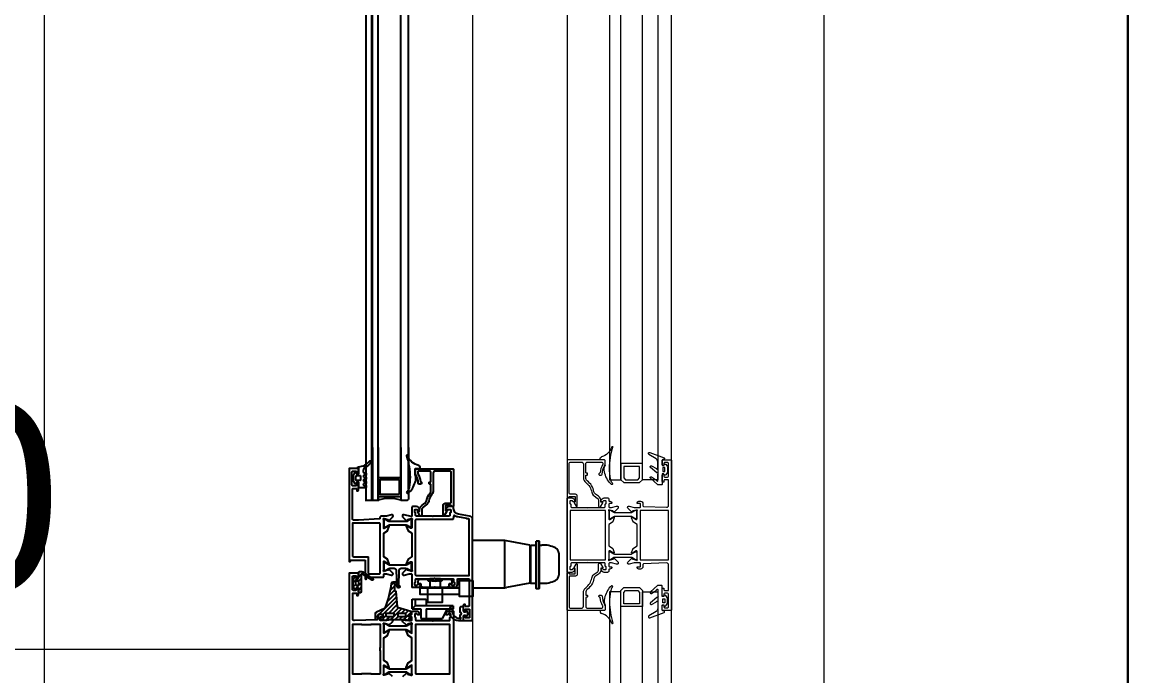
# Model space of a CAD drawing. Extents: x -1439 to 34962, y -872 to 8330.
# Drawn here: x 30692.7 to 30750.8, y 2976.1 to 3010.5 of the extents above; entities that cross this region are included whole.
import ezdxf
from ezdxf.enums import TextEntityAlignment as Align

# ---------------------------------------------------------------- set-up
doc = ezdxf.new("R2010")
doc.units = 0
doc.linetypes.add('HIDDEN', pattern=[0.375, 0.25, -0.125])
doc.layers.get('0').update_dxf_attribs({"color": 9, "lineweight": 9})
for name, color, linetype, lineweight in [('06D', 9, 'Continuous', 9), ('10', 9, 'Continuous', 9), ('15', 9, 'Continuous', 9), ('22', 8, 'Continuous', 9), ('E-KABLO', 7, 'Continuous', 30)]:
    doc.layers.add(name, color=color, linetype=linetype, lineweight=lineweight)
doc.styles.add('Arial', font='arial.ttf', dxfattribs={"height": 2.5})

# ---------------------------------------------------------------- blocks, each defined once
blk = doc.blocks.new('AST55M13', base_point=(-120.6, -64.2))
at = {"linetype": 'Continuous'}
for points in [[(-120.6, -63.9), (-120.6, -24.599998), (-120.6, 14.700005, -0.414209), (-120.3, 15), (-115.899996, 15, -0.41421), (-115.6, 14.7), (-115.6, 12.699992, -0.41421), (-116.3, 12, -0.414214), (-116.6, 12.3), (-116.6, 13.1, 0.414214), (-117.1, 13.6), (-118.5, 13.6, 0.414214), (-119, 13.1), (-119, 6.399992, 0.414209), (-118.5, 5.9), (-117.099986, 5.9, 0.414205), (-116.6, 6.4), (-116.6, 7.20001, -0.414204), (-116.3, 7.5, -0.414214), (-115.6, 6.8), (-115.6, 3.7, -0.414214), (-116.1, 3.2), (-116.3, 3.2, -0.414214), (-116.6, 3.5), (-116.6, 4.2, 0.414214), (-116.9, 4.5), (-119, 4.5), (-119, -8.961104, 0.425432), (-117.96186, -9.960376), (-105.788552, -9.511013, 0.403077), (-105.5, -9.211232), (-105.5, -8, -0.414214), (-104.3, -6.8), (-103.392821, -6.8, -0.372826), (-102.403076, -7.657148, -0.456845), (-102.7, -8), (-104, -8, 0.414214), (-104.3, -8.3), (-104.3, -9.700012, 0.414202), (-104, -10), (-100.946604, -10), (-98.338437, -9.302068, -0.70008), (-97.584089, -10.379782), (-97.709916, -10.559482), (-99.43897, -12.27067, -0.607471), (-100.039661, -12.112259, 0.283637), (-100.258255, -11.885421), (-102.095283, -11.393179, 1.229391), (-102.4, -11.895399), (-102.4, -16.105016, 0.585524), (-101.943697, -16.361081), (-100.001669, -15.175658, -0.713652), (-99.56466, -15.537556), (-100.36784, -17.668029, -0.16709), (-100.492251, -17.818266), (-102.4, -18.982765), (-102.4, -30.217235), (-100.492251, -31.381734, -0.16709), (-100.36784, -31.531971), (-99.564658, -33.662449, -0.713657), (-100.001677, -34.024337), (-101.943707, -32.838913, 0.585511), (-102.4, -33.094985), (-102.4, -37.304601, 1.229391), (-102.095283, -37.806821), (-100.258255, -37.314579, 0.283637), (-100.039661, -37.087741, -0.607471), (-99.43897, -36.92933), (-97.709916, -38.640518), (-97.584089, -38.820218, -0.700084), (-98.338445, -39.89793), (-100.946604, -39.2), (-104.000005, -39.2, 0.414209), (-104.3, -39.5), (-104.3, -40.900004, 0.41421), (-104, -41.2), (-102.699997, -41.2, -0.456841), (-102.403076, -41.542851, -0.372826), (-103.39282, -42.4), (-104.3, -42.4, -0.414214), (-105.5, -41.2), (-105.5, -39.988768, 0.403083), (-105.788558, -39.688986), (-117.96186, -39.239624, 0.425432), (-119, -40.238896), (-119, -53.7), (-116.9, -53.7, 0.414214), (-116.6, -53.4), (-116.6, -52.69999, -0.414204), (-116.3, -52.4), (-116.09999, -52.4, -0.414208), (-115.6, -52.9), (-115.6, -56.000007, -0.414213), (-116.300007, -56.7, -0.414207), (-116.6, -56.4), (-116.6, -55.599986, 0.414205), (-117.1, -55.1), (-118.500008, -55.1, 0.414209), (-119, -55.6), (-119, -62.3, 0.414214), (-118.5, -62.8), (-117.1, -62.8, 0.414214), (-116.6, -62.3), (-116.6, -61.499993, -0.414207), (-116.3, -61.2, -0.414214), (-115.6, -61.9), (-115.6, -63.900008, -0.414206), (-115.9, -64.2), (-120.300006, -64.2, -0.414208), (-120.6, -63.9)], [(-85.3, -10), (-81.1, -10), (-76.9, -10), (-76.6, -10.3), (-76.3, -10), (-67.9, -10, 0.414205), (-67.6, -9.700009), (-67.6, -8.491608, -0.365977), (-67.35, -8.195804, 0.365977), (-67.1, -7.9), (-67.1, -6.8, 0.414195), (-67.399981, -6.5), (-68.3, -6.5, 0.36597), (-68.595803, -6.749993, -0.366034), (-68.89166, -7), (-69.3, -7, -0.414202), (-69.6, -6.700012), (-69.6, -6.5, -0.414214), (-68.1, -5), (-65.9, -5, -0.414207), (-65.6, -5.299994), (-65.6, -43.9, -0.414201), (-65.899987, -44.2), (-68.1, -44.2, -0.414214), (-69.6, -42.7), (-69.6, -42.5, -0.414207), (-69.300007, -42.2), (-68.891668, -42.2, -0.366034), (-68.595804, -42.45, 0.365977), (-68.3, -42.7), (-67.4, -42.7, 0.414206), (-67.1, -42.400008), (-67.1, -41.3, 0.365977), (-67.35, -41.004196, -0.365977), (-67.6, -40.708392), (-67.6, -39.5, 0.4142), (-67.899986, -39.2), (-76.3, -39.2), (-76.6, -38.9), (-76.9, -39.2), (-85.3, -39.2, 0.4142), (-85.6, -39.499986), (-85.6, -40.708392, -0.365977), (-85.85, -41.004196, 0.365977), (-86.1, -41.3), (-86.1, -42.4, 0.414199), (-85.800015, -42.7), (-84.9, -42.7, 0.365977), (-84.604196, -42.45, -0.366034), (-84.308332, -42.2), (-83.9, -42.2, -0.414214), (-83.6, -42.5), (-83.6, -42.7, -0.414214), (-85.1, -44.2), (-86.8, -44.2, -0.414214), (-87.6, -43.4), (-87.6, -42.7, 0.414205), (-87.899991, -42.4), (-88.10718, -42.4, -0.372825), (-89.096923, -41.542857, -0.45685), (-88.8, -41.2), (-87.9, -41.2, 0.414198), (-87.6, -40.900016), (-87.6, -39.5, 0.414214), (-87.9, -39.2), (-89.053396, -39.2), (-91.661555, -39.89793, -0.700084), (-92.415911, -38.820218), (-92.290084, -38.640518), (-90.56103, -36.92933, -0.607471), (-89.960339, -37.087741, 0.283637), (-89.741745, -37.314579), (-87.904717, -37.806821, 1.229391), (-87.6, -37.304601), (-87.6, -33.094984, 0.585516), (-88.056297, -32.838916), (-89.998323, -34.024337, -0.713656), (-90.435343, -33.66245), (-89.63216, -31.531971, -0.241095), (-89.507749, -31.381734), (-87.6, -30.217235), (-87.6, -18.982765), (-89.507749, -17.818266, -0.167084), (-89.632158, -17.668036), (-90.43534, -15.537556, -0.713656), (-89.998329, -15.17566), (-88.056303, -16.361081, 0.585518), (-87.6, -16.105021), (-87.6, -11.895399, 1.229391), (-87.904717, -11.393179), (-89.741745, -11.885421, 0.283637), (-89.960339, -12.112259, -0.607471), (-90.56103, -12.27067), (-92.290084, -10.559482), (-92.415911, -10.379782, -0.700084), (-91.661555, -9.30207), (-89.053396, -10), (-87.9, -10, 0.414206), (-87.6, -9.700008), (-87.6, -8.3, 0.414206), (-87.899992, -8), (-88.8, -8, -0.456844), (-89.096924, -7.657149, -0.372825), (-88.107186, -6.8), (-87.9, -6.8, 0.414214), (-87.6, -6.5), (-87.6, -5.800024, -0.414222), (-86.8, -5), (-85.1, -5, -0.414214), (-83.6, -6.5), (-83.6, -6.7, -0.414201), (-83.899987, -7), (-84.308332, -7, -0.366034), (-84.604196, -6.75, 0.365977), (-84.9, -6.5), (-85.8, -6.5, 0.414199), (-86.1, -6.799985), (-86.1, -7.9, 0.365977), (-85.85, -8.195804, -0.365977), (-85.6, -8.491608), (-85.6, -9.7, 0.414214), (-85.3, -10)], [(-99.249717, -12.903653), (-90.785616, -12.903653, 0.131652), (-90.285616, -12.769679), (-88.422218, -11.693846, -0.131652), (-88.272218, -11.653653), (-88.017666, -11.653653, -0.414214), (-87.717666, -11.953653), (-87.717666, -15.553653, -0.414214), (-88.017666, -15.853653), (-88.272218, -15.853653, -0.131646), (-88.422211, -15.813465), (-90.285616, -14.737628, 0.131652), (-90.785616, -14.603653), (-99.249717, -14.603653, 0.131652), (-99.749717, -14.737628), (-101.613115, -15.813461, -0.131646), (-101.763107, -15.853653), (-102.017666, -15.853653, -0.414205), (-102.317666, -15.553662), (-102.317666, -11.953653, -0.414205), (-102.017675, -11.653653), (-101.763115, -11.653653, -0.131652), (-101.613115, -11.693846), (-99.749717, -12.769679, 0.131652), (-99.249717, -12.903653)], [(-99.249717, -36.296347), (-90.785616, -36.296347, -0.131652), (-90.285616, -36.430321), (-88.422218, -37.506154, 0.131643), (-88.272229, -37.546347), (-88.017666, -37.546347, 0.414214), (-87.717666, -37.246347), (-87.717666, -33.646347, 0.414214), (-88.017666, -33.346347), (-88.272218, -33.346347, 0.131652), (-88.422218, -33.386539), (-90.285616, -34.462372, -0.131652), (-90.785616, -34.596347), (-99.249717, -34.596347, -0.131652), (-99.749717, -34.462372), (-101.613115, -33.386539, 0.131652), (-101.763115, -33.346347), (-102.017666, -33.346347, 0.414205), (-102.317666, -33.646338), (-102.317666, -37.246347, 0.414205), (-102.017675, -37.546347), (-101.763115, -37.546347, 0.131649), (-101.613118, -37.506156), (-99.749717, -36.430321, -0.131652), (-99.249717, -36.296347)]]:
    blk.add_lwpolyline(points, format="xyb", close=True, dxfattribs=at)
for points in [[(-119, -24.6), (-119, -37.6), (-104.1, -37.6), (-104.1, -11.6), (-119, -11.6), (-119, -24.6)], [(-76.55, -11.6), (-85.9, -11.6), (-85.9, -37.6), (-67.2, -37.6), (-67.2, -11.6), (-76.55, -11.6)]]:
    blk.add_lwpolyline(points, close=True, dxfattribs=at)
blk = doc.blocks.new('AS25G13', base_point=(534.475891, 569.218076))
at = {"linetype": 'Continuous'}
blk.add_lwpolyline([(554.475892, 593.818076), (554.475892, 574.618076, -0.414213), (554.175891, 574.318077), (553.575892, 574.318076, -0.414213), (553.275891, 574.618077), (553.275892, 574.818076), (550.275892, 574.818076), (550.275892, 572.118076), (550.625892, 571.916004, -0.414213), (550.735699, 571.506195), (549.749855, 569.798664, -0.767327), (549.075893, 569.979252), (549.075892, 575.018076, -0.414213), (550.075891, 576.018077), (552.775892, 576.018076, 0.414213), (553.275892, 576.518077), (553.275892, 592.418076, 0.414213), (552.775892, 592.918077), (546.871944, 592.918076, 0.414213), (545.871944, 591.918078), (545.871944, 584.702506, -0.236642), (544.585327, 582.137556, 0.18958), (541.498237, 577.158525, -0.197358), (540.185462, 575.110574), (538.643454, 574.030849, 0.244575), (537.875891, 572.556375), (537.875892, 569.763782, -0.767327), (536.857591, 569.490929), (535.716084, 571.468076, -0.577351), (535.975892, 571.918076), (536.675892, 571.918076), (536.675892, 572.556375, -0.244575), (537.955162, 575.013831), (539.49717, 576.093557, 0.197358), (540.317654, 577.373526, -0.18958), (543.867808, 583.099413, 0.236642), (544.671943, 584.702506), (544.671944, 585.818076, 0.414213), (544.371944, 586.118076), (543.971944, 586.118076, -0.414213), (543.671943, 586.418077), (543.671944, 586.818076, -0.414213), (543.971944, 587.118076), (544.171944, 587.118076, 0.414213), (544.671944, 587.618077), (544.671944, 591.918076, 0.414213), (543.671945, 592.918077), (536.175892, 592.918076, 0.41421), (535.675892, 592.418082), (535.675892, 591.901674, 0.127549), (535.764127, 591.561462, -0.098841), (537.104101, 587.384163, 0.366972), (537.386354, 587.117731, -0.399303), (537.671943, 586.818828), (537.671944, 586.418076, -0.414213), (537.371943, 586.118077), (536.46398, 586.118076, -0.400156), (535.964546, 586.594267, 0.114883), (534.725891, 590.959305, -0.126996), (534.475891, 591.927552), (534.475892, 593.818076, -0.414213), (534.775892, 594.118076), (554.175892, 594.118076, -0.414213), (554.475892, 593.818076)], format="xyb", close=True, dxfattribs=at)
blk = doc.blocks.new('AS01_16_02', base_point=(27.384856, 2.668764))
at = {"color": 0, "linetype": 'Continuous'}
for points in [[(21.277248, -1.392543, -0.892559), (21.744295, -0.515583), (24.521509, -1.857477, 0.502534), (24.860099, -2.298316, 0.502534), (25.184856, -1.847189), (25.184856, 1.7, 0.155072), (24.261958, 3.275501), (20.430427, 5.552607, -0.865076), (21.019614, 6.583639), (28.412964, 3.675712, -0.696768), (28.399147, 3.019187), (27.721583, 2.785098, 0.319818), (27.384856, 2.312508), (27.384856, 0.05, 0.414214), (27.684856, -0.25), (28.08642, -0.25, 0.396012), (28.385833, 0.03125, -0.682513), (29.272546, 0.315748), (30.127622, -0.734156, -0.172553), (30.284856, -1.176202), (30.284856, -3.723798, -0.172553), (30.127622, -4.165844), (29.272546, -5.215748, -0.682513), (28.385833, -4.93125, 0.396012), (28.08642, -4.65), (27.684856, -4.65, 0.414214), (27.384856, -4.95), (27.384856, -10.2, -0.414214), (27.084856, -10.5), (25.297074, -10.5, -0.18412), (24.964264, -10.373145), (21.227908, -7.040675, -0.881574), (21.79023, -6.223317), (24.51762, -8.055238, 1.121155), (25.184856, -8.202566), (25.184856, -4.921445, 0.698065), (24.633969, -4.152563), (21.277248, -1.392543)], [(27.72879, -3.456066, 0.198912), (27.834856, -3.5), (28.734856, -3.5, 0.414214), (28.884856, -3.35), (28.884856, -1.55, 0.414214), (28.734856, -1.4), (27.834856, -1.4, 0.414214), (27.684856, -1.55), (27.684856, -3.35, 0.198912), (27.72879, -3.456066)]]:
    blk.add_lwpolyline(points, format="xyb", close=True, dxfattribs=at)
blk = doc.blocks.new('p-dograma-catikati')
at = {"layer": '06D'}
for points in [[(-4, -0.021), (-4, -674.374)], [(1.5, -674.375), (1.5, -0.021)]]:
    blk.add_lwpolyline(points, dxfattribs=at)
at = {"layer": '10', "ltscale": 1000}
for p, q in [((-2.254, -128.217), (-2.254, -128.179)), ((-2.027, -128.247), (-2.227, -128.247)), ((-2, -128.538), (-2, -128.277)), ((-0.03, -128.447), (-1.17, -128.447)), ((-1.17, -128.447), (-1.17, -129.297)), ((-0.03, -129.297), (-0.03, -128.447)), ((-2.022, -128.607), (-2.012, -128.588)), ((-0.18, -128.597), (-1.02, -128.597)), ((-1.02, -128.597), (-1.02, -129.197)), ((-0.18, -129.197), (-0.18, -128.597)), ((-1.602, -129.488), (-1.6, -129.501)), ((-1.17, -129.297), (-1.02, -129.447)), ((-1.02, -129.197), (-0.92, -129.297)), ((-1.02, -129.447), (-0.18, -129.447)), ((-0.92, -129.297), (-0.28, -129.297)), ((-0.28, -129.297), (-0.18, -129.197)), ((-0.18, -129.447), (-0.03, -129.297)), ((-1.602, -134.926), (-1.6, -134.913)), ((-1.17, -135.117), (-1.02, -134.967)), ((-1.17, -135.967), (-1.17, -135.117)), ((-1.02, -134.967), (-0.18, -134.967)), ((-1.02, -135.217), (-0.92, -135.117)), ((-1.02, -135.817), (-1.02, -135.217)), ((-0.92, -135.117), (-0.28, -135.117)), ((-0.28, -135.117), (-0.18, -135.217)), ((-0.18, -134.967), (-0.03, -135.117)), ((-0.18, -135.217), (-0.18, -135.817)), ((-0.03, -135.117), (-0.03, -135.967)), ((-2.022, -135.807), (-2.012, -135.827)), ((-2, -135.876), (-2, -136.137)), ((-0.03, -135.967), (-1.17, -135.967)), ((-0.18, -135.817), (-1.02, -135.817)), ((-2.254, -136.197), (-2.254, -136.235)), ((-2.027, -136.167), (-2.227, -136.167))]:
    blk.add_line(p, q, dxfattribs=at)
at = {"layer": '10', "ltscale": 1000, "extrusion": (0, 0, -1)}
for centre, major_axis, start_param, end_param in [((-2.327, -127.297), (0, 0.8), 1.91468, 2.940113), ((0.952, -128.594), (0, 2.974), -1.417848, -1.224878), ((-1.617, -127.577), (0, 0.03), -1.226975, -0.000032), ((-1.617, -127.577), (0, 0.03), 0.00045, 1.852781), ((-2.164, -128.179), (0, 0.1), -1.570624, -0.201547), ((-2.227, -128.217), (0, 0.03), 3.141594, 4.712388), ((-2.027, -128.277), (0, 0.03), 0.000001, 1.570795), ((-2.091, -128.538), (0, 0.1), 1.57081, 2.088079), ((1.148, -128.681), (0, 3.2), 4.537008, 4.882121), ((-1.563, -128.766), (0, 0.529), 4.309664, 5.017382), ((-1.035, -128.681), (0, 1.106), 3.811733, 4.445523), ((-1.364, -129.191), (0, 0.391), 3.92704, 4.587994), ((-1.645, -129.501), (0, 0.05), 1.571021, 3.466754), ((-1.635, -129.498), (0, 0.0382), 0.62909, 1.300096)]:
    blk.add_ellipse(centre, major_axis=major_axis, ratio=0.909091, start_param=start_param, end_param=end_param, dxfattribs=at)
at = {"layer": '10', "ltscale": 1000}
for centre, major_axis, start_param, end_param in [((-1.035, -135.733), (0, 1.106), 0.67014, 1.30393), ((-1.645, -134.913), (0, 0.05), -1.570571, 0.325162), ((-1.635, -134.916), (0, 0.0382), 3.770683, 4.441689), ((-1.563, -135.649), (0, 0.529), 1.168071, 1.875789), ((1.148, -135.733), (0, 3.2), 1.395415, 1.740528), ((-1.364, -135.223), (0, 0.391), 0.785447, 1.446401), ((-2.091, -135.876), (0, 0.1), -1.570782, -1.053513), ((-2.227, -136.197), (0, 0.03), 0.000001, 1.570795), ((-2.164, -136.235), (0, 0.1), 1.570969, 2.940045), ((-2.327, -137.117), (0, 0.8), -1.226913, -0.20148), ((-2.027, -136.137), (0, 0.03), 3.141594, 4.712388), ((0.952, -135.821), (0, 2.974), 1.723745, 1.916715), ((-1.617, -136.837), (0, 0.03), 1.914618, 3.141561), ((-1.617, -136.837), (0, 0.03), 3.142043, 4.994373)]:
    blk.add_ellipse(centre, major_axis=major_axis, ratio=0.909091, start_param=start_param, end_param=end_param, dxfattribs=at)
at = {"layer": '15', "elevation": 0}
for points in [[(-1.17, -129.297), (-1.17, 1.407), (-1.77, 1.407), (-1.77, -129.297), (-1.17, -129.297)], [(-0.03, -129.297), (-0.03, 1.407), (0.77, 1.407), (0.77, -129.297), (-0.03, -129.297)], [(-1.17, -265.821), (-1.17, -135.196), (-1.77, -135.196), (-1.77, -265.821), (-1.17, -265.821)], [(-0.03, -265.821), (-0.03, -135.196), (0.77, -135.196), (0.77, -265.821), (-0.03, -265.821)]]:
    blk.add_lwpolyline(points, dxfattribs=at)
at = {"layer": '10', "ltscale": 1000, "xscale": 0.1, "yscale": 0.1, "zscale": 0.1}
blk.add_blockref('AS01_16_02', (1, -128.247), dxfattribs=at)
at = {"layer": '10', "ltscale": 1000, "xscale": 0.1, "yscale": 0.1, "zscale": 0.1, "rotation": 180}
for name, p in [('AST55M13', (1.5, -128.247)), ('AS25G13', (-2, -133.677))]:
    blk.add_blockref(name, p, dxfattribs=at)
at = {"layer": '10', "ltscale": 1000, "extrusion": (0, 0, -1), "xscale": 0.1, "yscale": 0.1, "zscale": -0.1}
blk.add_blockref('AS25G13', (2, -130.737), dxfattribs=at)
at = {"layer": '10', "ltscale": 1000, "extrusion": (0, 0, -1), "xscale": 0.1, "yscale": 0.1, "zscale": -0.1, "rotation": 180}
blk.add_blockref('AS01_16_02', (-1, -136.167), dxfattribs=at)
blk = doc.blocks.new('ciftkanatdograma_pr2')
at = {"layer": '06D', "lineweight": 25, "ltscale": 0.5}
h = blk.add_hatch(dxfattribs=at)
h.set_pattern_fill('ANSI31', color=256, scale=0.05, angle=450, style=0)
h.set_pattern_definition([(315, (109.6646, 131.83068), (0.1122532, 0.1122532), [])])
edge = h.paths.add_edge_path(flags=16)
edge.add_arc((-71.62, 0.488), 0.025, 180, 270, ccw=False)
edge.add_line((-71.645, 0.488), (-71.645, 0.588))
edge.add_arc((-71.62, 0.588), 0.025, 90, 180, ccw=False)
edge.add_line((-71.62, 0.613), (-71.44, 0.613))
edge.add_arc((-71.44, 0.588), 0.025, 0, 90, ccw=False)
edge.add_line((-71.415, 0.588), (-71.415, 0.488))
edge.add_arc((-71.44, 0.488), 0.025, 270, 360, ccw=False)
edge.add_line((-71.44, 0.463), (-71.62, 0.463))
edge = h.paths.add_edge_path()
edge.add_arc((-71.815, 0.493), 0.035, 270, 360)
edge.add_line((-71.78, 0.493), (-71.78, 0.573))
edge.add_arc((-71.795, 0.573), 0.015, 360, 402.16924)
edge.add_line((-71.784, 0.583), (-71.824, 0.625))
edge.add_arc((-71.795, 0.653), 0.04, 117.0437, 223.61309, ccw=False)
edge.add_line((-71.813, 0.689), (-71.724, 0.734))
edge.add_arc((-71.645, 0.578), 0.175, 90, 117.0437, ccw=False)
edge.add_line((-71.645, 0.753), (-71.415, 0.753))
edge.add_arc((-71.415, 0.578), 0.175, 62.9563, 90, ccw=False)
edge.add_line((-71.335, 0.734), (-71.247, 0.689))
edge.add_arc((-71.265, 0.653), 0.04, -43.61309, 62.9563, ccw=False)
edge.add_line((-71.236, 0.625), (-71.276, 0.583))
edge.add_arc((-71.265, 0.573), 0.015, 137.83076, 180)
edge.add_line((-71.28, 0.573), (-71.28, 0.493))
edge.add_arc((-71.245, 0.493), 0.035, 180, 270)
edge.add_line((-71.245, 0.458), (-70.965, 0.458))
edge.add_arc((-70.965, 0.418), 0.04, 0, 90, ccw=False)
edge.add_line((-70.925, 0.418), (-70.925, 0.273))
edge.add_arc((-70.975, 0.273), 0.05, -40.03479, 0, ccw=False)
edge.add_line((-70.936, 0.241), (-71.309, -0.293))
edge.add_arc((-71.34, -0.267), 0.04, 146.99574, 319.96521, ccw=False)
edge.add_line((-71.373, -0.245), (-71.055, 0.26))
edge.add_arc((-71.106, 0.292), 0.06, 326.99574, 506.14555)
edge.add_line((-71.155, 0.326), (-71.995, 0.326))
edge.add_arc((-71.995, 0.366), 0.04, 180, 270, ccw=False)
edge.add_line((-72.035, 0.366), (-72.035, 0.418))
edge.add_arc((-71.995, 0.418), 0.04, 90, 180, ccw=False)
edge.add_line((-71.995, 0.458), (-71.815, 0.458))
h = blk.add_hatch(dxfattribs=at)
h.set_pattern_fill('ANSI31', color=256, scale=0.05, style=0)
h.set_pattern_definition([(315, (-72.79522, -250.68329), (-0.1122532, -0.1122532), [])])
h.paths.add_polyline_path([(-71.671, -1.695), (-71.483, -1.514, 0.203536), (-71.453, -1.442), (-71.453, -1.362, 0.380587), (-71.541, -1.262, -0.061836), (-72.798, -0.955, -0.189764), (-72.852, -0.906), (-73.043, -0.477, 0.285747), (-73.133, -0.422), (-73.423, -0.422, 0.414214), (-73.443, -0.442), (-73.443, -0.532, 0.414214), (-73.423, -0.552), (-73.208, -0.552, -0.414214), (-73.173, -0.587), (-73.173, -0.777, -0.414214), (-73.198, -0.802), (-73.278, -0.802, -0.414214), (-73.303, -0.777), (-73.303, -0.742, 0.414214), (-73.333, -0.712), (-73.399, -0.712, 0.296563), (-73.417, -0.724), (-73.477, -0.859, 0.104779), (-73.493, -0.932), (-73.493, -1.012, -0.081633), (-73.493, -1.992), (-73.493, -2.072, 0.104779), (-73.477, -2.145), (-73.417, -2.28, 0.296563), (-73.399, -2.292), (-73.333, -2.292, 0.414214), (-73.303, -2.262), (-73.303, -2.227, -0.414214), (-73.278, -2.202), (-73.198, -2.202, -0.414214), (-73.173, -2.227), (-73.173, -2.287, 0.414214), (-73.148, -2.312), (-73.053, -2.312, 0.328426), (-73.005, -2.276), (-72.786, -1.574, -0.309555), (-72.764, -1.557), (-71.961, -1.502, 0.394287), (-71.943, -1.482, -0.364538), (-71.901, -1.432, -0.068684), (-71.601, -1.422, -0.950368), (-71.603, -1.462, 0.000002), (-71.603, -1.462), (-71.754, -1.609, 0.999219)])
h.paths.add_polyline_path([(-73.103, -1.362), (-73.103, -1.022, 0.414214), (-73.133, -0.992), (-73.263, -0.992, 0.414214), (-73.293, -1.022), (-73.293, -1.362, 0.414214), (-73.263, -1.392), (-73.133, -1.392, 0.414214)], flags=16)
h.paths.add_polyline_path([(-73.133, -1.612), (-73.263, -1.612, 0.414214), (-73.293, -1.642), (-73.293, -1.982, 0.414214), (-73.263, -2.012), (-73.133, -2.012, 0.414214), (-73.103, -1.982), (-73.103, -1.642, 0.414214)], flags=16)
for p, q in [((-66.975, -0.563), (-66.975, -1.763)), ((-65.975, -0.563), (-65.975, -1.763)), ((-71.782, -5.536), (-71.782, -7.15)), ((-69.282, -7.15), (-69.282, -5.536)), ((-71.778, -7.236), (-69.286, -7.236)), ((-71.532, -8.536), (-71.765, -7.32)), ((-69.532, -8.536), (-69.298, -7.32)), ((-69.532, -8.536), (-71.532, -8.536)), ((-71.532, -8.584), (-71.532, -8.88)), ((-69.532, -8.584), (-71.532, -8.584)), ((-71.532, -8.584, 0), (-71.532, -8.88, 0)), ((-69.532, -8.584, 0), (-71.532, -8.584, 0)), ((-69.532, -8.584), (-69.532, -8.88)), ((-69.532, -8.584, 0), (-69.532, -8.88, 0)), ((-71.803, -8.88), (-69.325, -8.88)), ((-71.803, -8.88, 0), (-69.325, -8.88, 0)), ((-69.325, -9.03), (-71.803, -9.03)), ((-69.325, -9.03, 0), (-71.803, -9.03, 0)), ((-71.532, -9.03), (-71.532, -9.173)), ((-71.532, -9.03, 0), (-71.532, -9.173, 0)), ((-69.532, -9.03), (-69.532, -9.173)), ((-69.532, -9.03, 0), (-69.532, -9.173, 0)), ((-69.946, -10.061, 0), (-71.118, -10.061, 0))]:
    blk.add_line(p, q, dxfattribs=at)
at = {"layer": '06D'}
for points in [[(-0.3, 17), (-149.7, 17)], [(-7.711, -5.535), (-141.935, -5.535)], [(-1.997, -22), (-1.997, -24), (-148, -24), (-148, -22)]]:
    blk.add_lwpolyline(points, dxfattribs=at)
at = {"layer": '06D', "lineweight": 25, "ltscale": 0.5}
for points in [[(-71.815, 0.458, 0.414214), (-71.78, 0.493), (-71.78, 0.573, 0.186103), (-71.784, 0.583), (-71.824, 0.625, -0.501687), (-71.813, 0.689), (-71.724, 0.734, -0.118551), (-71.645, 0.753), (-71.415, 0.753, -0.118551), (-71.335, 0.734), (-71.247, 0.689, -0.501687), (-71.236, 0.625), (-71.276, 0.583, 0.186103), (-71.28, 0.573), (-71.28, 0.493, 0.414214), (-71.245, 0.458), (-70.965, 0.458, -0.414214), (-70.925, 0.418), (-70.925, 0.273, -0.176484), (-70.936, 0.241), (-71.309, -0.293, -0.940455), (-71.373, -0.245), (-71.055, 0.26, 0.992608), (-71.155, 0.326), (-71.995, 0.326, -0.414214), (-72.035, 0.366), (-72.035, 0.418, -0.414214), (-71.995, 0.458)], [(-76.035, -2.017, 0.131652), (-76.022, -2.067), (-75.915, -2.254, -0.131652), (-75.91, -2.269), (-75.91, -2.294, -0.414214), (-75.94, -2.324), (-76.3, -2.324, -0.414214), (-76.33, -2.294), (-76.33, -2.269, -0.131652), (-76.326, -2.254), (-76.219, -2.067, 0.131652), (-76.205, -2.017), (-76.205, -1.171, 0.131652), (-76.219, -1.121), (-76.326, -0.935, -0.131652), (-76.33, -0.92), (-76.33, -0.894, -0.414214), (-76.3, -0.864), (-75.94, -0.864, -0.414214), (-75.91, -0.894), (-75.91, -0.92, -0.131652), (-75.915, -0.935), (-76.022, -1.121, 0.131652), (-76.035, -1.171)], [(-73.965, -2.017, -0.131652), (-73.978, -2.067), (-74.086, -2.254, 0.131652), (-74.09, -2.269), (-74.09, -2.294, 0.414214), (-74.06, -2.324), (-73.7, -2.324, 0.414214), (-73.67, -2.294), (-73.67, -2.269, 0.131652), (-73.674, -2.254), (-73.781, -2.067, -0.131652), (-73.795, -2.017), (-73.795, -1.171, -0.131652), (-73.781, -1.121), (-73.674, -0.935, 0.131652), (-73.67, -0.92), (-73.67, -0.894, 0.414214), (-73.7, -0.864), (-74.06, -0.864, 0.414214), (-74.09, -0.894), (-74.09, -0.92, 0.131652), (-74.086, -0.935), (-73.978, -1.121, -0.131652), (-73.965, -1.171)], [(-70.846, -1.676, -0.403142), (-70.75, -1.776), (-70.75, -2.017, -0.131652), (-70.763, -2.067), (-70.871, -2.254, 0.131652), (-70.875, -2.269), (-70.875, -2.294, 0.414214), (-70.845, -2.324), (-70.485, -2.324, 0.414214), (-70.455, -2.294), (-70.455, -2.269, 0.131652), (-70.459, -2.254), (-70.567, -2.067, -0.131652), (-70.58, -2.017), (-70.58, -1.171, -0.131652), (-70.567, -1.121), (-70.459, -0.934, 0.131652), (-70.455, -0.919), (-70.455, -0.894, 0.414214), (-70.485, -0.864), (-70.845, -0.864, 0.414214), (-70.875, -0.894), (-70.875, -0.919, 0.131652), (-70.871, -0.934), (-70.763, -1.121, -0.131652), (-70.75, -1.171), (-70.75, -1.412, -0.403142), (-70.846, -1.512), (-71.702, -1.544, 0.962756), (-71.702, -1.644)], [(-68.28, -1.121), (-68.173, -0.934, 0.131652), (-68.169, -0.919), (-68.169, -0.894, 0.414214), (-68.199, -0.864), (-68.559, -0.864, 0.414214), (-68.589, -0.894), (-68.589, -0.919, 0.131652), (-68.585, -0.934), (-68.477, -1.121, -0.131652), (-68.464, -1.171), (-68.464, -2.017, -0.131652), (-68.477, -2.067), (-68.585, -2.254, 0.131652), (-68.589, -2.269), (-68.589, -2.294, 0.414214), (-68.559, -2.324), (-68.199, -2.324, 0.414214), (-68.169, -2.294), (-68.169, -2.269, 0.131652), (-68.173, -2.254), (-68.28, -2.067, -0.131652), (-68.294, -2.017), (-68.294, -1.171, -0.131652)], [(-66.875, -0.693, -0.414214), (-66.845, -0.663), (-66.105, -0.663, -0.414214), (-66.075, -0.693), (-66.075, -1.633, -0.414214), (-66.105, -1.663), (-66.845, -1.663, -0.414214), (-66.875, -1.633)], [(-65.505, -2.533), (-65.505, -2.753, 0.414214), (-65.475, -2.783), (-65.437, -2.783, 0.356389), (-65.339, -2.703, -0.262181), (-64.825, -2.11, 0.316752), (-64.805, -2.082, 0.499585), (-64.843, -2.053, -0.048291), (-65.399, -2.195, -0.086497), (-66.497, -2.192, -0.16681), (-66.725, -2.08, 0.169383), (-66.746, -2.066), (-66.759, -2.063, 0.513067), (-66.806, -2.129, 0.159858), (-66.231, -2.509, 0.178819), (-65.865, -2.527), (-65.845, -2.517, -0.13005), (-65.796, -2.503), (-65.535, -2.503, -0.414214)]]:
    blk.add_lwpolyline(points, format="xyb", close=True, dxfattribs=at)
for points in [[(-65.409, 0.475, 0.220745), (-65.099, -0.119, -0.651907), (-65.155, -0.188, -0.176952), (-65.447, 0.128, 0.281357), (-65.59, 0.216), (-65.671, 0.216), (-65.685, 0.216), (-65.692, 0.215), (-65.699, 0.214), (-65.707, 0.211), (-65.714, 0.207), (-65.72, 0.201), (-65.725, 0.195), (-65.729, 0.188), (-65.732, 0.181), (-65.735, 0.166), (-65.735, 0.09), (-65.735, 0.087), (-65.735, 0.084), (-65.737, 0.081), (-65.738, 0.079), (-65.74, 0.076), (-65.743, 0.074), (-65.746, 0.072), (-65.749, 0.071), (-65.755, 0.07), (-65.835, 0.07), (-65.837, 0.07), (-65.84, 0.071), (-65.843, 0.072), (-65.846, 0.074), (-65.849, 0.076), (-65.851, 0.079), (-65.852, 0.081), (-65.854, 0.084), (-65.855, 0.09), (-65.855, 0.166), (-65.855, 0.173), (-65.857, 0.181), (-65.86, 0.188), (-65.864, 0.195), (-65.869, 0.201), (-65.875, 0.207), (-65.882, 0.211), (-65.89, 0.214), (-65.905, 0.216), (-65.912, 0.215), (-65.919, 0.214), (-65.927, 0.211), (-65.934, 0.207), (-65.94, 0.201), (-65.945, 0.195), (-65.949, 0.188), (-65.952, 0.181), (-65.955, 0.166), (-65.955, 0.09), (-65.955, 0.087), (-65.955, 0.084), (-65.957, 0.081), (-65.958, 0.079), (-65.96, 0.076), (-65.963, 0.074), (-65.966, 0.072), (-65.969, 0.071), (-65.975, 0.07), (-66.055, 0.07), (-66.057, 0.07), (-66.06, 0.071), (-66.063, 0.072), (-66.066, 0.074), (-66.069, 0.076), (-66.071, 0.079), (-66.072, 0.081), (-66.074, 0.084), (-66.075, 0.09), (-66.075, 0.166), (-66.075, 0.173), (-66.077, 0.181), (-66.08, 0.188), (-66.084, 0.195), (-66.089, 0.201), (-66.095, 0.207), (-66.102, 0.211), (-66.11, 0.214), (-66.125, 0.216), (-66.132, 0.215), (-66.139, 0.214), (-66.147, 0.211), (-66.154, 0.207), (-66.16, 0.201), (-66.165, 0.195), (-66.169, 0.188), (-66.172, 0.181), (-66.175, 0.166), (-66.175, 0.09), (-66.175, 0.087), (-66.175, 0.084), (-66.177, 0.081), (-66.178, 0.079), (-66.18, 0.076), (-66.183, 0.074), (-66.186, 0.072), (-66.189, 0.071), (-66.195, 0.07), (-66.275, 0.07), (-66.277, 0.07), (-66.28, 0.071), (-66.283, 0.072), (-66.286, 0.074), (-66.289, 0.076), (-66.291, 0.079), (-66.292, 0.081), (-66.294, 0.084), (-66.295, 0.09), (-66.295, 0.166), (-66.295, 0.173), (-66.297, 0.181), (-66.3, 0.188), (-66.304, 0.195), (-66.309, 0.201), (-66.315, 0.207), (-66.322, 0.211), (-66.33, 0.214), (-66.345, 0.216), (-66.352, 0.215), (-66.359, 0.214), (-66.367, 0.211), (-66.374, 0.207), (-66.38, 0.201), (-66.385, 0.195), (-66.389, 0.188), (-66.392, 0.181), (-66.395, 0.166), (-66.395, 0.09), (-66.395, 0.087), (-66.395, 0.084), (-66.397, 0.081), (-66.398, 0.079), (-66.4, 0.076), (-66.403, 0.074), (-66.406, 0.072), (-66.409, 0.071), (-66.414, 0.07), (-66.494, 0.07), (-66.497, 0.07), (-66.5, 0.071), (-66.503, 0.072), (-66.506, 0.074), (-66.509, 0.076), (-66.511, 0.078), (-66.512, 0.081), (-66.514, 0.084), (-66.515, 0.09), (-66.515, 0.428, -0.414214), (-66.485, 0.458), (-66.253, 0.458, 0.414214), (-66.223, 0.488), (-66.223, 0.553, 0.291535), (-66.235, 0.571), (-66.283, 0.591, -0.613042), (-66.285, 0.654), (-66.166, 0.717, -0.127095), (-66.103, 0.733), (-65.903, 0.733, -0.127095), (-65.84, 0.717), (-65.732, 0.66, -0.585233), (-65.732, 0.59), (-65.779, 0.565, 0.167811), (-65.783, 0.553), (-65.783, 0.488, 0.414214), (-65.753, 0.458), (-65.458, 0.458), (-65.458, 0.522, -0.394677), (-65.409, 0.475)], [(-73.493, -1.992, 0.081633), (-73.493, -1.012), (-73.493, -0.932, -0.104779), (-73.477, -0.859), (-73.417, -0.724, -0.296563), (-73.399, -0.712), (-73.333, -0.712, -0.414214), (-73.303, -0.742), (-73.303, -0.777, 0.414214), (-73.278, -0.802), (-73.198, -0.802, 0.414214), (-73.173, -0.777), (-73.173, -0.587, 0.414214), (-73.208, -0.552), (-73.423, -0.552, -0.414214), (-73.443, -0.532), (-73.443, -0.442, -0.414214), (-73.423, -0.422), (-73.133, -0.422, -0.285747), (-73.043, -0.477), (-72.852, -0.906, 0.189764), (-72.798, -0.955, 0.061836), (-71.541, -1.262, -0.380587), (-71.453, -1.362), (-71.453, -1.442, -0.203536), (-71.483, -1.514), (-71.671, -1.695, -0.999219), (-71.754, -1.609), (-71.603, -1.462, 0.950364), (-71.601, -1.422, 0.068684), (-71.901, -1.432, 0.364538), (-71.943, -1.482, -0.394287), (-71.961, -1.502), (-72.764, -1.557, 0.309555), (-72.786, -1.574), (-73.005, -2.276, -0.328426), (-73.053, -2.312), (-73.148, -2.312, -0.414214), (-73.173, -2.287), (-73.173, -2.227, 0.414214), (-73.198, -2.202), (-73.278, -2.202, 0.414214), (-73.303, -2.227), (-73.303, -2.262, -0.414214), (-73.333, -2.292), (-73.399, -2.292, -0.296563), (-73.417, -2.28), (-73.477, -2.145, -0.104779), (-73.493, -2.072), (-73.493, -1.992)]]:
    blk.add_lwpolyline(points, format="xyb", dxfattribs=at)
at = {"layer": '06D', "lineweight": 25, "ltscale": 0.5, "elevation": 0}
blk.add_lwpolyline([(-69.325, -8.88), (-71.803, -8.88), (-71.803, -9.03), (-69.325, -9.03)], close=True, dxfattribs=at)
at = {"layer": '06D', "lineweight": 25, "ltscale": 0.5}
for centre, radius, start, end in [((-68.925, -1.163), 1.85, 341.07536, 18.92464), ((-70.882, -7.15), 0.9, 180, 190.88553), ((-70.182, -7.15), 0.9, 349.11447, 0), ((-70.139, -9.268, 0), 1.396, 176.09739, 206.73977), ((-70.925, -9.268, 0), 1.396, 333.26023, 3.90261), ((-71.118, -9.761, 0), 0.3, 206.73977, 270), ((-69.946, -9.761, 0), 0.3, 270, 333.26023)]:
    blk.add_arc(centre, radius, start, end, dxfattribs=at)
at = {"layer": '10', "lineweight": 25, "ltscale": 0.5}
for p, q in [((-73.382, -2.815), (-73.382, -2.985)), ((-72.882, -2.815), (-73.382, -2.815)), ((-72.719, -2.511), (-72.882, -2.351)), ((-72.882, -2.351), (-72.719, -2.351)), ((-72.882, -2.351), (-72.882, -2.815)), ((-72.719, -2.351), (-72.373, -2.351)), ((-72.373, -2.511), (-72.719, -2.511)), ((-72.719, -4.507), (-72.719, -2.511)), ((-72.373, -2.351), (-72.373, -3.092)), ((-73.382, -2.985), (-73.382, -3.946)), ((-72.882, -3.086), (-73.382, -3.086)), ((-72.882, -3.086), (-72.882, -4.507)), ((-72.373, -3.092), (-72.719, -3.092)), ((-73.382, -3.946), (-72.882, -4.216)), ((-72.719, -4.507), (-72.882, -4.507))]:
    blk.add_line(p, q, dxfattribs=at)
for points in [[(-76.444, -1.325), (-76.273, -1.152, 0.607471), (-76.289, -1.092, -0.283637), (-76.311, -1.07), (-76.361, -0.886, -1.229391), (-76.31, -0.856), (-75.836, -0.856), (-75.999, -1.122, 0.859449), (-75.968, -1.147), (-75.724, -1.055), (-75.602, -0.856), (-74.398, -0.856), (-74.276, -1.055), (-74.032, -1.147, 0.859449), (-74.001, -1.122), (-74.164, -0.856), (-73.69, -0.856, -1.229391), (-73.639, -0.886), (-73.689, -1.07, -0.283637), (-73.711, -1.092, 0.607471), (-73.727, -1.152), (-73.556, -1.325), (-73.538, -1.337, 0.700084), (-73.43, -1.262), (-73.5, -1.001), (-73.5, -0.696, -0.414214), (-73.47, -0.666), (-73.33, -0.666, -0.414214), (-73.3, -0.696), (-73.3, -0.846, 0.414214), (-73.29, -0.856), (-73.28, -0.856, 0.414214), (-73.18, -0.756), (-73.18, -0.666, 0.414214), (-73.3, -0.546), (-73.421, -0.546, -0.403083), (-73.451, -0.517), (-73.496, 0.671, -0.425337), (-73.396, 0.774), (-73.077, 0.774), (-73.077, 0.764), (-72.927, 0.764), (-72.927, 0.774), (-72.597, 0.774), (-72.597, 0.764), (-72.447, 0.764), (-72.447, 0.774), (-72.18, 0.774), (-72.18, 0.764), (-72.05, 0.764), (-72.05, 0.594, -0.414214), (-72.08, 0.564), (-72.18, 0.564), (-72.18, 0.514, 0.414214), (-72.13, 0.464), (-71.82, 0.464, 0.414214), (-71.75, 0.534), (-71.75, 0.554, 0.414214), (-71.76, 0.564), (-71.86, 0.564, -0.414214), (-71.91, 0.614), (-71.91, 0.734, -0.414214), (-71.86, 0.784), (-71.19, 0.784, -0.414214), (-71.14, 0.734), (-71.14, 0.614, -0.414214), (-71.19, 0.564), (-71.29, 0.564, 0.414214), (-71.3, 0.554), (-71.3, 0.534, 0.414214), (-71.23, 0.464), (-71.01, 0.464, 0.414214), (-71, 0.474), (-71, 0.954, 0.414214), (-71.01, 0.964), (-78.99, 0.964, 0.414214)], [(-68.12, -0.658, -0.459137), (-68.156, -0.63), (-68.21, 0.464), (-68.21, 0.734, -0.414214), (-68.16, 0.784), (-66.58, 0.784, -0.414214), (-66.55, 0.754), (-66.55, 0.594, -0.414214), (-66.58, 0.564), (-66.68, 0.564), (-66.68, 0.514, 0.414214), (-66.63, 0.464), (-66.32, 0.464, 0.414214), (-66.25, 0.534), (-66.25, 0.554, 0.414214), (-66.26, 0.564), (-66.36, 0.564, -0.414214), (-66.41, 0.614), (-66.41, 0.764, -0.414214), (-66.36, 0.814), (-65.69, 0.814, -0.414214), (-65.64, 0.764), (-65.64, 0.614, -0.414214), (-65.69, 0.564), (-65.79, 0.564, 0.414214), (-65.8, 0.554), (-65.8, 0.534, 0.414214), (-65.73, 0.464), (-65.51, 0.464, 0.414214), (-65.5, 0.474), (-65.5, 0.954, 0.414214), (-65.51, 0.964), (-70.375, 0.964, 0.535184), (-70.398, 0.93), (-70.38, 0.886), (-70.35, 0.886, -0.414214), (-70.32, 0.856), (-70.32, 0.144, -0.414214), (-70.35, 0.114), (-71.295, 0.114, 0.535184), (-71.318, 0.08), (-71.308, 0.055, 0.302776), (-71.28, 0.036), (-71.25, 0.036, -0.414214), (-71.22, 0.006), (-71.22, -0.826, 0.414214), (-71.19, -0.856), (-71.071, -0.856, -0.414214), (-71.041, -0.886), (-71.041, -1.001), (-71.111, -1.262, 0.700084), (-71.003, -1.337), (-70.985, -1.325), (-70.814, -1.152, 0.607471), (-70.83, -1.092, -0.283637), (-70.853, -1.07), (-70.902, -0.886, -1.229391), (-70.852, -0.856), (-70.377, -0.856), (-70.54, -1.122, 0.859449), (-70.51, -1.147), (-70.265, -1.055), (-70.143, -0.856), (-68.898, -0.856), (-68.776, -1.055), (-68.532, -1.147, 0.859449), (-68.501, -1.122), (-68.664, -0.856), (-68.19, -0.856, -1.229391), (-68.139, -0.886), (-68.189, -1.07, -0.283637), (-68.211, -1.092, 0.607471), (-68.227, -1.152), (-68.056, -1.325), (-68.038, -1.337, 0.700084), (-67.93, -1.262), (-68, -1.001), (-68, -0.756, 0.474196), (-68.12, -0.658)], [(-73.08, -2.336, -0.414222), (-73, -2.416), (-73, -2.586, -0.414214), (-73.15, -2.736), (-73.19, -2.736, -0.414214), (-73.2, -2.726), (-73.2, -2.665, -0.366034), (-73.175, -2.635, 0.365977), (-73.15, -2.606), (-73.15, -2.516, 0.414214), (-73.18, -2.486), (-73.29, -2.486, 0.365977), (-73.32, -2.511, -0.365977), (-73.349, -2.536), (-73.47, -2.536, 0.414214), (-73.5, -2.566), (-73.5, -3.406), (-73.53, -3.436), (-73.5, -3.466), (-73.5, -4.306, 0.414214), (-73.47, -4.336), (-73.349, -4.336, -0.365977), (-73.32, -4.361, 0.365977), (-73.29, -4.386), (-73.18, -4.386, 0.414214), (-73.15, -4.356), (-73.15, -4.266, 0.365977), (-73.175, -4.236, -0.366034), (-73.2, -4.206), (-73.2, -4.146, -0.414214), (-73.19, -4.136), (-73.15, -4.136, -0.414214), (-73, -4.286), (-73, -4.526, -0.414214), (-73.01, -4.536), (-76.99, -4.536, -0.414214)], [(-76.444, -1.867), (-76.273, -2.039, -0.607471), (-76.289, -2.1, 0.283637), (-76.311, -2.121), (-76.361, -2.305, 1.229391), (-76.31, -2.336), (-75.836, -2.336), (-75.998, -2.071, -0.713664), (-75.973, -2.042), (-75.724, -2.136), (-75.602, -2.336), (-74.398, -2.336), (-74.276, -2.136), (-74.027, -2.042, -0.713664), (-74.002, -2.071), (-74.164, -2.336), (-73.69, -2.336, 1.229391), (-73.639, -2.305), (-73.689, -2.121, 0.283637), (-73.711, -2.1, -0.607471), (-73.727, -2.039), (-73.556, -1.867), (-73.538, -1.854, -0.700084), (-73.43, -1.929), (-73.5, -2.19), (-73.5, -2.306, 0.414214), (-73.47, -2.336), (-73.33, -2.336, 0.414214), (-73.3, -2.306), (-73.3, -2.196, -0.414214), (-73.29, -2.186), (-73.28, -2.186, -0.414214), (-73.18, -2.286), (-73.18, -2.306, 0.414214), (-73.15, -2.336), (-73.08, -2.336)]]:
    blk.add_lwpolyline(points, format="xyb", dxfattribs=at)
for points in [[(-76.31, -0.666), (-76.31, -0.196), (-76.3, -0.196), (-76.3, 0.304), (-76.31, 0.304), (-76.31, 0.774), (-73.69, 0.774), (-73.69, 0.304), (-73.7, 0.304), (-73.7, -0.196), (-73.69, -0.196), (-73.69, -0.666), (-74.925, -0.666), (-74.925, -0.646), (-75.075, -0.646), (-75.075, -0.666)], [(-76.3, -2.536), (-76.3, -4.336), (-73.7, -4.336), (-73.7, -2.536)], [(-71.751, -3.186), (-71.751, -3.94), (-72.552, -3.94), (-72.552, -3.186)], [(-71.751, -3.289), (-71.751, -3.837), (-71.3, -3.837), (-71.3, -3.289)], [(-71.399, -5.54), (-72.232, -5.54), (-72.232, -4.84), (-71.399, -4.84)]]:
    blk.add_lwpolyline(points, close=True, dxfattribs=at)
for points in [[(-71.62, 0.463, -0.414214), (-71.645, 0.488), (-71.645, 0.588, -0.414214), (-71.62, 0.613), (-71.44, 0.613, -0.414214), (-71.415, 0.588), (-71.415, 0.488, -0.414214), (-71.44, 0.463)], [(-70.15, -0.036), (-70.99, -0.036, 0.414214), (-71.04, -0.086), (-71.04, -0.626, 0.414214), (-70.99, -0.676), (-68.43, -0.676, 0.414214), (-68.38, -0.626), (-68.38, 0.784), (-70.09, 0.784, 0.414214), (-70.14, 0.734), (-70.14, -0.026, -0.414214)], [(-65.898, 0.599, -0.359904), (-65.873, 0.57), (-65.873, 0.394, -0.414214), (-65.903, 0.364), (-66.103, 0.364, -0.414214), (-66.133, 0.394), (-66.133, 0.57, -0.359904), (-66.109, 0.599, -0.094739)], [(-73.103, -1.36, -0.414214), (-73.133, -1.39), (-73.263, -1.39, -0.414214), (-73.293, -1.36), (-73.293, -1.02, -0.414214), (-73.263, -0.99), (-73.133, -0.99, -0.414214), (-73.103, -1.02)], [(-73.103, -1.98, -0.414214), (-73.133, -2.01), (-73.263, -2.01, -0.414214), (-73.293, -1.98), (-73.293, -1.64, -0.414214), (-73.263, -1.61), (-73.133, -1.61, -0.414214), (-73.103, -1.64)], [(-67.849, -2.536, 0.365977), (-67.82, -2.511, -0.365977), (-67.79, -2.486), (-67.68, -2.486, -0.414214), (-67.65, -2.516), (-67.65, -2.606, -0.365977), (-67.675, -2.635, 0.366034), (-67.7, -2.665), (-67.7, -2.726, 0.414214), (-67.69, -2.736), (-67.65, -2.736, 0.414214), (-67.5, -2.586), (-67.5, -2.416, 0.414214), (-67.58, -2.336), (-68, -2.336, -0.493043), (-68.029, -2.298), (-67.93, -1.929, 0.700084), (-68.038, -1.854), (-68.056, -1.867), (-68.227, -2.039, 0.607471), (-68.211, -2.1, -0.283637), (-68.189, -2.121), (-68.139, -2.305, -1.229391), (-68.19, -2.336), (-68.611, -2.336, -0.585524), (-68.636, -2.29), (-68.502, -2.071, 0.713664), (-68.527, -2.042), (-68.776, -2.136), (-68.89, -2.321, -0.261412), (-68.915, -2.336), (-70.126, -2.336, -0.261412), (-70.152, -2.321), (-70.265, -2.136), (-70.515, -2.042, 0.713664), (-70.539, -2.071), (-70.405, -2.29, -0.585524), (-70.431, -2.336), (-70.852, -2.336, -1.229391), (-70.902, -2.305), (-70.853, -2.121, -0.283637), (-70.83, -2.1, 0.607471), (-70.814, -2.039), (-70.985, -1.867), (-71.003, -1.854, 0.700084), (-71.111, -1.929), (-71.041, -2.19), (-71.041, -2.306, -0.414214), (-71.071, -2.336), (-71.72, -2.336, 0.414214), (-71.75, -2.366), (-71.75, -2.686, 0.414222), (-71.65, -2.786), (-71.61, -2.786, 0.414214), (-71.6, -2.776), (-71.6, -2.665, 0.366034), (-71.625, -2.635, -0.365977), (-71.65, -2.606), (-71.65, -2.516, -0.414214), (-71.62, -2.486), (-71.51, -2.486, -0.365977), (-71.48, -2.511, 0.365977), (-71.451, -2.536), (-71.33, -2.536, -0.414214), (-71.3, -2.566), (-71.3, -3.506), (-71.27, -3.536), (-71.3, -3.566), (-71.3, -4.506, -0.414214), (-71.33, -4.536), (-71.451, -4.536, 0.365977), (-71.48, -4.561, -0.365977), (-71.51, -4.586), (-71.62, -4.586, -0.414214), (-71.65, -4.556), (-71.65, -4.466, -0.365977), (-71.625, -4.436, 0.366034), (-71.6, -4.406), (-71.6, -4.296, 0.414214), (-71.61, -4.286), (-71.65, -4.286, 0.414214), (-71.75, -4.386), (-71.75, -4.586, 0.414214), (-71.6, -4.736), (-71.33, -4.736, -0.414214), (-71.3, -4.766), (-71.3, -5.326, -0.414214), (-71.33, -5.356), (-72.72, -5.356, -0.414214), (-72.75, -5.326), (-72.75, -5.166, -0.414214), (-72.72, -5.136), (-72.65, -5.136), (-72.65, -5.086, 0.414214), (-72.7, -5.036), (-72.955, -5.036, 0.414214), (-73.025, -5.106), (-73.025, -5.126, 0.414214), (-73.015, -5.136), (-72.94, -5.136, -0.414214), (-72.89, -5.186), (-72.89, -5.326, -0.414214), (-72.94, -5.376), (-73.31, -5.376, -0.414214), (-73.36, -5.326), (-73.36, -5.186, -0.414214), (-73.31, -5.136), (-73.235, -5.136, 0.414214), (-73.225, -5.126), (-73.225, -5.106, 0.414214), (-73.295, -5.036), (-73.47, -5.036, 0.414214), (-73.5, -5.066), (-73.5, -5.506, 0.414214), (-73.47, -5.536), (-68.2, -5.536, 0.363975), (-68.003, -5.37), (-67.9, -4.783, -0.36397), (-67.604, -4.536), (-67.53, -4.536, 0.414214), (-67.5, -4.506), (-67.5, -4.286, 0.414214), (-67.65, -4.136), (-67.69, -4.136, 0.414214), (-67.7, -4.146), (-67.7, -4.206, 0.366034), (-67.675, -4.236, -0.365977), (-67.65, -4.266), (-67.65, -4.356, -0.414214), (-67.68, -4.386), (-67.79, -4.386, -0.365977), (-67.82, -4.361, 0.365977), (-67.849, -4.336), (-67.97, -4.336, -0.414214), (-68, -4.306), (-68, -3.466), (-68.03, -3.436), (-68, -3.406), (-68, -2.566, -0.414214), (-67.97, -2.536)], [(-71.401, -3.583), (-71.401, -3.683, -1), (-71.401, -3.743), (-71.401, -3.806), (-71.371, -3.823), (-71.401, -3.84), (-71.401, -3.903, 0.414214), (-71.371, -3.933, -0.414214), (-71.321, -3.983), (-71.321, -4.333, -0.414214), (-71.421, -4.433), (-71.541, -4.433, -0.414214), (-71.571, -4.403), (-71.571, -4.313, 0.414214), (-71.601, -4.283), (-71.651, -4.283, -0.414214), (-71.751, -4.183), (-71.751, -4.133), (-71.751, -3.583), (-71.721, -3.553), (-71.751, -3.523), (-71.751, -2.973), (-71.751, -2.923, -0.414214), (-71.651, -2.823), (-71.601, -2.823, 0.414214), (-71.571, -2.793), (-71.571, -2.703, -0.414214), (-71.541, -2.673), (-71.421, -2.673, -0.414214), (-71.321, -2.773), (-71.321, -3.123, -0.414214), (-71.371, -3.173, 0.414214), (-71.401, -3.203), (-71.401, -3.333, -1), (-71.401, -3.393), (-71.401, -3.523), (-71.431, -3.553)], [(-68.201, -5.356, 0.207097), (-68.15, -5.333), (-68.15, -5.236), (-68.132, -5.236), (-68.047, -4.757, -0.106114), (-67.976, -4.582, 0.602221), (-68.001, -4.536), (-68.05, -4.536, -0.162278), (-68.11, -4.516), (-68.15, -4.516, -0.414214), (-68.18, -4.486), (-68.18, -2.566, 0.414214), (-68.23, -2.516), (-71.07, -2.516, 0.414214), (-71.12, -2.566), (-71.12, -5.356)], [(-66.318, -3.314), (-66.318, -3.274, -0.414214), (-66.288, -3.244), (-66.248, -3.244, -0.414214), (-66.218, -3.274), (-66.218, -3.294, 0.414214), (-66.168, -3.344), (-65.738, -3.344, 0.414214), (-65.638, -3.244), (-65.638, -2.695, 0.414214), (-65.688, -2.645), (-65.74, -2.645, 0.127567), (-65.774, -2.653, -0.09888), (-66.192, -2.787, 0.367727), (-66.218, -2.816, -0.399482), (-66.248, -2.844), (-66.288, -2.844, -0.414214), (-66.318, -2.814), (-66.318, -2.723, -0.400329), (-66.271, -2.673, 0.114933), (-65.834, -2.55, -0.127017), (-65.737, -2.525), (-65.548, -2.525, -0.414214), (-65.518, -2.555), (-65.518, -4.495, -0.414214), (-65.548, -4.525), (-67.468, -4.525, -0.414214), (-67.498, -4.495), (-67.498, -4.435, -0.414214), (-67.468, -4.405), (-67.448, -4.405), (-67.448, -4.105), (-67.718, -4.105), (-67.738, -4.14, -0.414214), (-67.779, -4.151), (-67.95, -4.052, -0.767327), (-67.932, -3.985), (-67.428, -3.985, -0.414214), (-67.328, -4.085), (-67.328, -4.355, 0.414214), (-67.278, -4.405), (-65.688, -4.405, 0.414214), (-65.638, -4.355), (-65.638, -3.564, 0.414214), (-65.738, -3.464), (-66.652, -3.464, -0.172094), (-66.853, -3.393, 0.126051), (-67.214, -3.227, -0.197455), (-67.419, -3.096), (-67.527, -2.941, 0.244698), (-67.674, -2.865), (-67.954, -2.865, -0.767327), (-67.981, -2.763), (-67.783, -2.649, -0.57735), (-67.738, -2.675), (-67.738, -2.745), (-67.674, -2.745, -0.244698), (-67.429, -2.873), (-67.326, -3.027, 0.197455), (-67.198, -3.109, -0.126051), (-66.783, -3.3, 0.178336), (-66.652, -3.344), (-66.348, -3.344, 0.414214)], [(-73.284, -5.156), (-73.224, -5.156), (-73.224, -5.076, 0.236068), (-73.304, -5.036), (-73.468, -5.036, -0.414214), (-73.518, -4.986), (-73.518, -4.814, -0.557109), (-72.795, -4.367, -0.284432), (-72.754, -4.434, -0.557109), (-72.862, -4.501, 0.59685), (-73.366, -4.856, 2.161979), (-73.331, -4.886), (-73.189, -4.886, 1), (-73.069, -4.886), (-72.804, -4.886, -0.414214), (-72.754, -4.936), (-72.754, -4.986, -0.414214), (-72.804, -5.036), (-72.954, -5.036, 0.236068), (-73.034, -5.076), (-73.034, -5.156), (-72.974, -5.156), (-72.974, -5.189, -0.323522), (-73.008, -5.237), (-73.101, -5.268, -0.019238), (-73.109, -5.27), (-73.149, -5.27, -0.019238), (-73.156, -5.268), (-73.249, -5.237, -0.323522), (-73.284, -5.189)]]:
    blk.add_lwpolyline(points, format="xyb", close=True, dxfattribs=at)
blk.add_lwpolyline([(-72.132, -4.84), (-72.132, -2.774), (-71.782, -2.774), (-71.782, -4.84)], dxfattribs=at)
blk.add_arc((-71.62, -4.456), 0.03, 99.59407, 180, dxfattribs=at)
at = {"layer": '15', "lineweight": 25, "ltscale": 0.5}
for p, q in [((-67.217, 0.074), (-16.78, 0.075)), ((-67.175, 0.025), (-67.125, 0.075)), ((-67.175, 0.025), (-67.175, -0.563)), ((-64.4, 0.075), (-67.125, 0.075)), ((-67.217, -0.226), (-16.78, -0.225)), ((-67.217, -0.264), (-16.78, -0.263)), ((-67.217, -0.564), (-16.78, -0.563)), ((-64.4, -0.225), (-67.175, -0.225)), ((-64.4, -0.263), (-67.175, -0.263)), ((-64.4, -0.563), (-67.175, -0.563)), ((-67.175, -1.763), (-67.175, -2.113)), ((-64.4, -1.763), (-67.175, -1.763)), ((-67.175, -2.113), (-67.125, -2.163)), ((-64.4, -2.163), (-67.125, -2.163)), ((-64.4, -2.163), (-66.669, -2.163)), ((-66.568, -1.764), (-16.78, -1.763)), ((-66.568, -2.164), (-16.78, -2.163))]:
    blk.add_line(p, q, dxfattribs=at)
blk = doc.blocks.new('0_windowno')
blk.add_lwpolyline([(3.536, 0), (11.536, 0)])
at = {"style": 'Arial'}
blk.add_attdef('GENISLIK', text='', height=2, dxfattribs=at).set_placement((4.036, 0), align=Align.BOTTOM_LEFT)
blk.add_attdef('PENCERENO', text='', height=2, dxfattribs=at).set_placement((0, 0), align=Align.MIDDLE_CENTER)
blk.add_attdef('YUKSEKLIK', text='', height=2, dxfattribs=at).set_placement((4.036, -0.5), align=Align.TOP_LEFT)

msp = doc.modelspace()

# ---------------------------------------------------------------- linework, layer by layer
at = {"layer": 'E-KABLO', "color": 4, "ltscale": 40}
msp.add_line((30750.838, 2839.706), (30750.838, 3100.433), dxfattribs=at)

# ---------------------------------------------------------------- block references
msp.add_blockref('p-dograma-catikati', (30725.338, 3115.7))
at = {"layer": '10', "linetype": 'HIDDEN', "rotation": 90}
msp.add_blockref('ciftkanatdograma_pr2', (30710.838, 3052.499), dxfattribs=at)
at = {"layer": '22'}
ref = msp.add_blockref('0_windowno', (30652.196, 2977.499), dxfattribs=dict(at, xscale=5, yscale=5, zscale=5))
ref.add_attrib('GENISLIK', '150', dxfattribs={"layer": '0', "height": 10, "style": 'Arial'}).set_placement((30671.439, 2977.499), align=Align.BOTTOM_LEFT)

doc.saveas('drawing.dxf')
